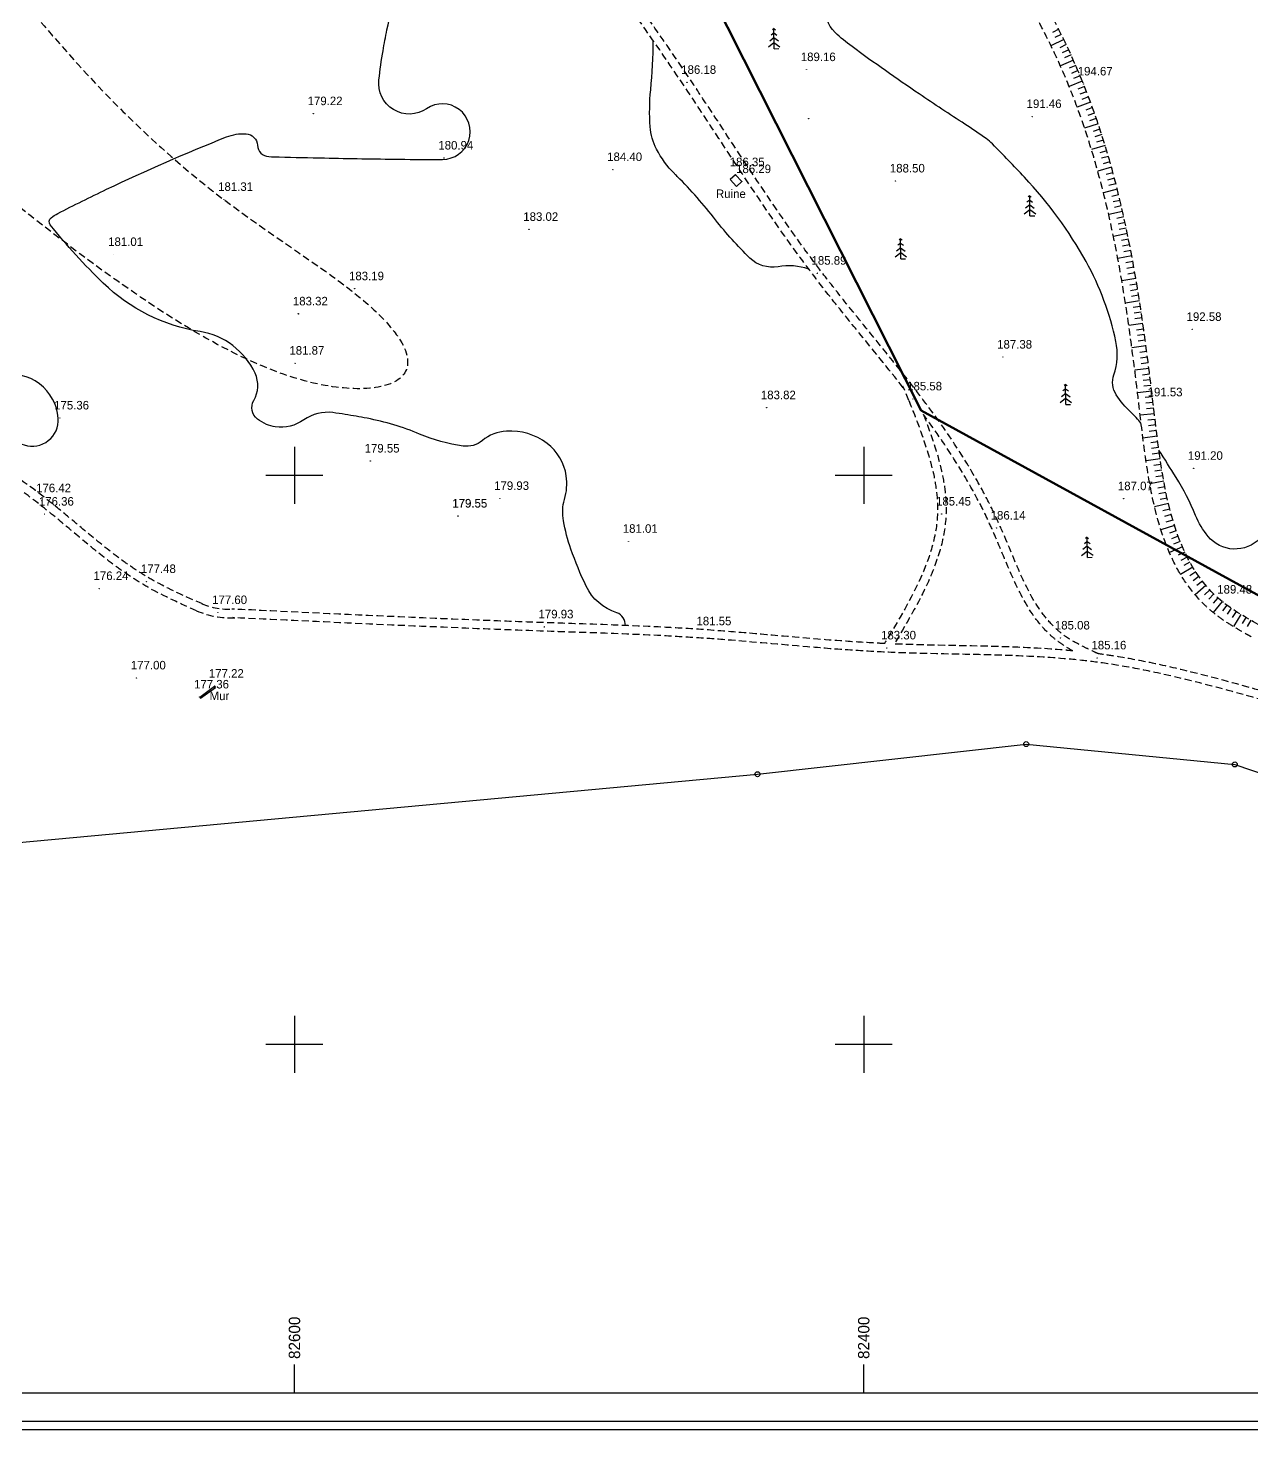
# Model space of a CAD drawing. Extents: x -83928 to -81707, y 15464 to 18601.
# Drawn here: x -82693.6 to -82263.6, y 15464.4 to 15957.2 of the extents above; entities that cross this region are included whole.
import ezdxf
from ezdxf.enums import TextEntityAlignment as Align

# ---------------------------------------------------------------- set-up
doc = ezdxf.new("R2010")
doc.units = 0
doc.header["$MEASUREMENT"] = 0
doc.linetypes.add('INTERROMPU', pattern=[0.75, 0.5, -0.25])
doc.layers.add('ACCE', color=4, linetype='INTERROMPU', lineweight=25)
doc.layers.add('Work', color=9, linetype='Continuous', lineweight=50)
for name, color, linetype in [('ALT', 7, 'Continuous'), ('BORNE', 1, 'Continuous'), ('Carroyage 1', 7, 'Continuous'), ('CarTexte', 7, 'Continuous'), ('CNiv_1', 1, 'Continuous'), ('CONST', 7, 'Continuous'), ('LIMITE', 40, 'INTERROMPU'), ('POINTS', 3, 'Continuous'), ('Talus', 5, 'Continuous'), ('TITRE', 1, 'Continuous'), ('USL', 2, 'Continuous')]:
    doc.layers.add(name, color=color, linetype=linetype)

# ---------------------------------------------------------------- blocks, each defined once
blk = doc.blocks.new('T10')
at = {"layer": 'USL'}
for p, q in [((0.02, 2.78), (-0.5, 2.4)), ((0.02, 3.53), (-0.26, 3.33)), ((-0.02, 3.53), (0.26, 3.33)), ((-0.02, 2.78), (0.5, 2.4)), ((0, 0), (0, 3.5)), ((-1, 0.34), (-0.02, 1.1)), ((0.02, 1.94), (-0.77, 1.36)), ((-0.02, 1.94), (0.77, 1.36)), ((-0.02, 1.1), (1.01, 0.34)), ((0, 0), (0.83, 0))]:
    blk.add_line(p, q, dxfattribs=at)

msp = doc.modelspace()

# ---------------------------------------------------------------- linework, layer by layer
at = {"linetype": 'ByBlock', "extrusion": (0.000932032, -0.005533, 0.999984)}
for p, q in [((-82445.07, 15905.62, 182.29), (-82446.91, 15903.93, 182.29)), ((-82446.91, 15903.93, 182.29), (-82444.68, 15901.5, 182.25)), ((-82445.07, 15905.62, 182.29), (-82442.84, 15903.19, 182.26)), ((-82442.84, 15903.19, 182.26), (-82444.68, 15901.5, 182.25)), ((-82633.28, 15722.03, 180.67), (-82628.08, 15725.82, 180.7)), ((-82632.98, 15721.63, 180.67), (-82627.78, 15725.42, 180.7)), ((-82628.08, 15725.82, 180.7), (-82627.78, 15725.42, 180.7)), ((-82633.28, 15722.03, 180.67), (-82632.98, 15721.63, 180.67))]:
    msp.add_line(p, q, dxfattribs=at)
for p, q in [((-81721.1, 15477.38), (-83887.33, 15477.38)), ((-81721.1, 15467.38), (-83887.33, 15467.38))]:
    msp.add_line(p, q)
at = {"layer": 'ACCE', "linetype": 'INTERROMPU', "ltscale": 5, "extrusion": (0.000932032, -0.005533, 0.999984)}
msp.add_line((-82384.14, 15826.26, 181.15), (-82386.2, 15831.33, 68.18), dxfattribs=at)
for centre, radius, start, end in [((-82623.25, 15776.86, 16.84), 23.63, 246.6135, 273.5745), ((-82622.76, 15778.89, 16.82), 28.69, 245.8371, 273.2413)]:
    msp.add_arc(centre, radius, start, end, dxfattribs=at)
at = {"layer": 'ACCE', "linetype": 'INTERROMPU', "ltscale": 5}
for points, knots in [([(-82317.57, 15737.24, 179.87), (-82318.07, 15737.47, 179.87), (-82318.58, 15737.7, 179.87), (-82320.23, 15738.47, 179.89), (-82321.36, 15739, 179.9), (-82324.69, 15740.65, 179.93), (-82326.81, 15741.81, 179.95), (-82329.64, 15743.74, 179.98), (-82330.51, 15744.39, 179.99), (-82332.16, 15745.79, 180.01), (-82332.95, 15746.52, 180.03), (-82335.22, 15748.85, 180.06), (-82336.6, 15750.55, 180.09), (-82340.73, 15756.43, 180.17), (-82343.07, 15761.1, 180.23), (-82347.42, 15770.94, 180.37), (-82349.43, 15776.11, 180.43), (-82352.63, 15783.39, 180.53), (-82353.65, 15785.6, 180.56), (-82355.77, 15789.94, 180.62), (-82356.87, 15792.08, 180.65), (-82360.27, 15798.4, 180.74), (-82362.67, 15802.49, 180.79), (-82370.2, 15814.45, 180.96), (-82375.64, 15822.02, 181.07), (-82385.36, 15834.7, 181.25), (-82389.54, 15839.91, 181.33), (-82397.85, 15850.16, 181.48), (-82401.98, 15855.2, 181.55), (-82408.9, 15863.84, 181.68), (-82411.72, 15867.42, 181.73), (-82420.03, 15878.29, 181.89), (-82425.34, 15885.73, 181.99), (-82435.73, 15900.85, 182.21), (-82440.8, 15908.53, 182.31), (-82449.09, 15921.13, 182.49), (-82452.31, 15926.04, 182.56), (-82458.02, 15934.65, 182.68), (-82460.49, 15938.36, 182.74), (-82465.47, 15945.73, 182.84), (-82467.99, 15949.4, 182.89), (-82475.56, 15960.38, 183.05), (-82480.67, 15967.64, 183.15), (-82488.21, 15978.32, 183.3), (-82490.63, 15981.75, 183.35), (-82493.06, 15985.17, 183.4)], [0.219627, 0.219627, 0.219627, 0.219627, 1.863411, 1.863411, 5.590233, 5.590233, 13.043878, 13.043878, 16.565189, 16.565189, 20.0865, 20.0865, 27.129122, 27.129122, 42.799001, 42.799001, 58.46888, 58.46888, 65.433144, 65.433144, 72.397407, 72.397407, 86.325933, 86.325933, 114.182986, 114.182986, 134.289069, 134.289069, 153.981964, 153.981964, 167.775839, 167.775839, 195.36359, 195.36359, 222.951341, 222.951341, 240.529051, 240.529051, 253.848759, 253.848759, 267.168466, 267.168466, 293.807882, 293.807882, 306.40243, 306.40243, 306.40243, 306.40243]), ([(-82386.09, 15830.7, 181.21), (-82391.42, 15837.53, 181.3), (-82396.91, 15844.24, 181.4), (-82405.26, 15854.52, 181.55), (-82408.14, 15858.07, 181.6), (-82413.57, 15864.92, 181.7), (-82416.12, 15868.21, 181.75), (-82421.14, 15874.87, 181.85), (-82423.6, 15878.23, 181.9), (-82430.88, 15888.43, 182.04), (-82435.6, 15895.34, 182.14), (-82444.63, 15908.86, 182.33), (-82448.96, 15915.47, 182.42), (-82456.53, 15926.97, 182.59), (-82459.76, 15931.87, 182.65), (-82469.56, 15946.48, 182.86), (-82476.23, 15956.1, 183), (-82487.13, 15971.61, 183.22), (-82491.32, 15977.52, 183.3), (-82495.51, 15983.44, 183.39)], [118.183492, 118.183492, 118.183492, 118.183492, 144.370034, 144.370034, 158.158021, 158.158021, 170.683564, 170.683564, 183.209108, 183.209108, 208.260195, 208.260195, 231.895085, 231.895085, 249.47743, 249.47743, 284.642121, 284.642121, 306.40243, 306.40243, 306.40243, 306.40243]), ([(-82632.28, 15754.75, 181.06), (-82638.25, 15757.3, 181.11), (-82644.13, 15759.92, 181.16), (-82651.47, 15764.05, 181.24), (-82653.24, 15765.14, 181.25), (-82656.75, 15767.41, 181.29), (-82658.47, 15768.6, 181.31), (-82663.56, 15772.29, 181.37), (-82666.88, 15774.92, 181.42), (-82673.34, 15780.23, 181.5), (-82676.5, 15782.91, 181.54), (-82682.38, 15787.81, 181.62), (-82685.09, 15790.04, 181.65), (-82693.42, 15796.54, 181.76), (-82699.2, 15800.62, 181.83), (-82708.04, 15805.8, 181.92), (-82710.86, 15807.3, 181.94), (-82716.01, 15809.75, 181.99), (-82718.31, 15810.75, 182.01), (-82722.88, 15812.5, 182.04), (-82725.16, 15813.27, 182.06), (-82729.75, 15814.63, 182.09), (-82732.07, 15815.24, 182.1), (-82739.06, 15816.9, 182.15), (-82743.77, 15817.78, 182.17), (-82751.31, 15819.13, 182.21), (-82754.16, 15819.62, 182.23), (-82758.98, 15820.5, 182.25), (-82760.96, 15820.87, 182.26), (-82764.88, 15821.67, 182.29), (-82766.82, 15822.09, 182.3), (-82772.6, 15823.42, 182.33), (-82776.41, 15824.4, 182.35), (-82787.88, 15827.51, 182.43), (-82795.59, 15829.84, 182.48), (-82806.14, 15832.93, 182.55), (-82808.5, 15833.61, 182.57), (-82812.69, 15834.8, 182.59), (-82814.52, 15835.32, 182.6), (-82818.22, 15836.33, 182.63), (-82820.1, 15836.83, 182.64), (-82825.76, 15838.23, 182.68), (-82829.58, 15839.04, 182.7), (-82836.88, 15840.07, 182.73), (-82840.36, 15840.32, 182.75), (-82847.03, 15840.01, 182.76), (-82850.21, 15839.45, 182.77), (-82854.31, 15837.86, 182.76), (-82855.45, 15837.3, 182.76), (-82857.42, 15836.09, 182.75), (-82858.28, 15835.47, 182.74), (-82859.89, 15834.11, 182.73), (-82860.65, 15833.36, 182.73), (-82863.44, 15830.32, 182.7), (-82865.2, 15827.66, 182.67), (-82868.47, 15822.03, 182.61), (-82869.97, 15819.04, 182.58), (-82872.21, 15814.65, 182.54), (-82872.95, 15813.22, 182.52), (-82875.49, 15808.56, 182.47), (-82877.38, 15805.45, 182.44), (-82883.34, 15796.49, 182.35), (-82887.69, 15791.01, 182.3), (-82894.68, 15782.83, 182.22), (-82897.19, 15780.02, 182.2), (-82901.54, 15775.19, 182.15), (-82903.37, 15773.18, 182.14), (-82907.04, 15769.14, 182.1), (-82908.87, 15767.11, 182.08), (-82914.38, 15760.99, 182.02), (-82918.06, 15756.89, 181.99), (-82927.13, 15746.76, 181.89), (-82932.52, 15740.7, 181.84), (-82937.91, 15734.65, 181.78)], [4.259388, 4.259388, 4.259388, 4.259388, 23.665982, 23.665982, 30.066782, 30.066782, 36.467582, 36.467582, 49.269181, 49.269181, 61.616245, 61.616245, 72.004315, 72.004315, 92.780456, 92.780456, 102.233109, 102.233109, 109.638598, 109.638598, 116.711538, 116.711538, 123.784479, 123.784479, 137.93036, 137.93036, 146.617274, 146.617274, 152.778438, 152.778438, 158.939601, 158.939601, 171.261928, 171.261928, 195.906582, 195.906582, 202.80971, 202.80971, 207.950365, 207.950365, 213.091019, 213.091019, 223.372327, 223.372327, 233.107189, 233.107189, 242.842052, 242.842052, 246.791699, 246.791699, 250.051686, 250.051686, 253.311673, 253.311673, 262.604201, 262.604201, 271.89673, 271.89673, 276.447932, 276.447932, 287.118166, 287.118166, 308.458633, 308.458633, 319.995621, 319.995621, 328.263745, 328.263745, 336.53187, 336.53187, 353.068118, 353.068118, 377.258651, 377.258651, 377.258651, 377.258651]), ([(-82634.37, 15752.38, 181.04), (-82640.09, 15754.83, 181.09), (-82645.78, 15757.4, 181.14), (-82653.04, 15761.5, 181.21), (-82654.86, 15762.6, 181.23), (-82658.41, 15764.91, 181.27), (-82660.15, 15766.12, 181.29), (-82665.3, 15769.84, 181.35), (-82668.62, 15772.47, 181.39), (-82675.15, 15777.83, 181.48), (-82678.36, 15780.55, 181.52), (-82684.91, 15786.01, 181.61), (-82688.25, 15788.75, 181.65), (-82695.1, 15793.97, 181.73), (-82698.61, 15796.46, 181.77), (-82706.41, 15801.47, 181.86), (-82710.73, 15803.93, 181.9), (-82717.63, 15807.2, 181.96), (-82720.11, 15808.25, 181.98), (-82725.49, 15810.25, 182.02), (-82728.42, 15811.15, 182.04), (-82734.38, 15812.74, 182.08), (-82737.4, 15813.43, 182.1), (-82746.55, 15815.3, 182.15), (-82752.73, 15816.29, 182.18), (-82760.84, 15817.8, 182.23), (-82762.86, 15818.19, 182.24), (-82766.85, 15819.03, 182.26), (-82768.83, 15819.47, 182.27), (-82774.72, 15820.86, 182.31), (-82778.6, 15821.87, 182.33), (-82790.29, 15825.08, 182.41), (-82798.13, 15827.47, 182.46), (-82808.79, 15830.57, 182.53), (-82811.09, 15831.23, 182.55), (-82813.44, 15831.89, 182.56)], [5.240537, 5.240537, 5.240537, 5.240537, 23.747448, 23.747448, 30.071598, 30.071598, 36.395748, 36.395748, 49.044049, 49.044049, 61.587958, 61.587958, 74.476026, 74.476026, 87.364094, 87.364094, 102.415271, 102.415271, 110.62852, 110.62852, 119.956047, 119.956047, 129.283575, 129.283575, 147.93863, 147.93863, 154.164124, 154.164124, 160.389617, 160.389617, 172.840604, 172.840604, 197.742578, 197.742578, 204.454264, 204.454264, 204.454264, 204.454264]), ([(-82384.14, 15826.26, 181.15), (-82382.84, 15822.94, 181.1), (-82381.54, 15819.63, 181.06), (-82378.25, 15810.67, 180.94), (-82376.44, 15805.05, 180.87), (-82374.77, 15796.97, 180.76), (-82374.39, 15794.44, 180.73), (-82374.06, 15790.13, 180.68), (-82374.01, 15788.35, 180.66), (-82374.2, 15783.05, 180.6), (-82374.76, 15779.53, 180.55), (-82376.57, 15772.5, 180.48), (-82377.82, 15769, 180.44), (-82382.51, 15758.05, 180.32), (-82386.83, 15750.62, 180.24), (-82391.78, 15742.38, 180.16), (-82392.25, 15741.6, 180.15), (-82392.72, 15740.83, 180.15)], [0, 0, 0, 0, 10.160651, 10.160651, 27.655315, 27.655315, 35.744753, 35.744753, 41.523722, 41.523722, 53.08166, 53.08166, 64.639599, 64.639599, 89.196064, 89.196064, 91.754816, 91.754816, 91.754816, 91.754816]), ([(-82379.02, 15821.37, 181.07), (-82378.53, 15820.11, 181.05), (-82378.06, 15818.85, 181.04), (-82375.48, 15811.83, 180.95), (-82373.59, 15806.06, 180.87), (-82371.84, 15797.63, 180.76), (-82371.43, 15794.97, 180.73), (-82371.06, 15790.4, 180.67), (-82371.01, 15788.48, 180.65), (-82371.2, 15782.73, 180.58), (-82371.81, 15778.94, 180.54), (-82373.75, 15771.46, 180.45), (-82375.08, 15767.77, 180.41), (-82379.97, 15756.41, 180.29), (-82384.39, 15748.86, 180.22), (-82389.04, 15741.13, 180.14), (-82389.17, 15740.9, 180.13), (-82389.31, 15740.68, 180.13)], [6.094394, 6.094394, 6.094394, 6.094394, 9.94235, 9.94235, 27.498628, 27.498628, 35.586074, 35.586074, 41.441322, 41.441322, 53.151818, 53.151818, 64.862314, 64.862314, 89.481517, 89.481517, 90.221898, 90.221898, 90.221898, 90.221898]), ([(-82326.48, 15738.25, 179.91), (-82327.8, 15738.97, 179.92), (-82329.09, 15739.74, 179.93), (-82331.23, 15741.19, 179.96), (-82332.12, 15741.85, 179.97), (-82333.8, 15743.23, 179.99), (-82334.61, 15743.96, 180), (-82336.92, 15746.25, 180.04), (-82338.32, 15747.9, 180.06), (-82342.68, 15753.79, 180.14), (-82345.12, 15758.48, 180.21), (-82349.56, 15768.23, 180.34), (-82351.54, 15773.3, 180.41), (-82354.48, 15780.18, 180.5), (-82355.35, 15782.12, 180.52), (-82357.14, 15785.93, 180.58), (-82358.06, 15787.81, 180.6), (-82360.92, 15793.38, 180.68), (-82362.94, 15797, 180.73), (-82369.28, 15807.6, 180.88), (-82373.87, 15814.36, 180.97), (-82378.8, 15821.07, 181.07), (-82378.91, 15821.22, 181.07), (-82379.02, 15821.37, 181.07)], [8.527505, 8.527505, 8.527505, 8.527505, 12.92749, 12.92749, 16.169128, 16.169128, 19.410766, 19.410766, 25.894042, 25.894042, 41.275954, 41.275954, 56.657867, 56.657867, 62.804397, 62.804397, 68.950927, 68.950927, 81.243987, 81.243987, 105.830107, 105.830107, 106.391755, 106.391755, 106.391755, 106.391755]), ([(-82392.72, 15740.83, 180.15), (-82393.85, 15740.88, 180.15), (-82394.97, 15740.94, 180.15), (-82399.67, 15741.19, 180.17), (-82403.23, 15741.42, 180.19), (-82413.91, 15742.18, 180.23), (-82421.03, 15742.79, 180.26), (-82433.43, 15743.88, 180.31), (-82438.71, 15744.34, 180.33), (-82448.69, 15745.17, 180.37), (-82453.39, 15745.53, 180.39), (-82462.79, 15746.15, 180.43), (-82467.49, 15746.42, 180.45), (-82481.6, 15747.12, 180.5), (-82491.02, 15747.46, 180.53), (-82506, 15747.97, 180.59), (-82511.58, 15748.16, 180.61), (-82522.72, 15748.56, 180.65), (-82528.3, 15748.77, 180.67), (-82545.01, 15749.42, 180.73), (-82556.15, 15749.9, 180.77), (-82585.51, 15751.21, 180.87), (-82603.73, 15752.08, 180.94), (-82621.95, 15752.96, 181.01)], [621.020249, 621.020249, 621.020249, 621.020249, 624.412145, 624.412145, 635.13785, 635.13785, 656.589259, 656.589259, 672.499783, 672.499783, 686.611977, 686.611977, 700.724171, 700.724171, 728.94856, 728.94856, 745.679614, 745.679614, 762.410669, 762.410669, 795.872778, 795.872778, 850.599942, 850.599942, 850.599942, 850.599942]), ([(-81802.2, 15569.89, 176.24), (-81807.95, 15570.79, 176.26), (-81813.72, 15571.69, 176.29), (-81825.35, 15574.14, 176.36), (-81831.19, 15575.73, 176.4), (-81839.1, 15578.98, 176.46), (-81841.43, 15580.08, 176.48), (-81845.44, 15582.33, 176.52), (-81847.15, 15583.41, 176.54), (-81849.94, 15585.41, 176.57), (-81851.06, 15586.28, 176.59), (-81853.22, 15588.09, 176.61), (-81854.27, 15589.04, 176.63), (-81857.36, 15591.95, 176.67), (-81859.34, 15593.97, 176.7), (-81863.69, 15598.28, 176.77), (-81866.04, 15600.54, 176.8), (-81869.59, 15603.33, 176.85), (-81870.72, 15604.13, 176.86), (-81872.86, 15605.46, 176.89), (-81873.88, 15606.01, 176.9), (-81875.98, 15606.96, 176.91), (-81877.06, 15607.38, 176.92), (-81880.39, 15608.45, 176.95), (-81882.72, 15608.93, 176.96), (-81889.76, 15609.85, 176.99), (-81894.7, 15609.84, 177.01), (-81904.86, 15609.5, 177.03), (-81910.09, 15609.17, 177.05), (-81917.45, 15609.15, 177.07), (-81919.62, 15609.2, 177.08), (-81923.35, 15609.44, 177.09), (-81924.92, 15609.6, 177.1), (-81928.03, 15610.04, 177.11), (-81929.56, 15610.32, 177.12), (-81934.09, 15611.33, 177.15), (-81937.04, 15612.22, 177.17), (-81947.35, 15615.99, 177.25), (-81954.36, 15619.79, 177.31), (-81964.12, 15625.35, 177.41), (-81966.94, 15627, 177.44), (-81972.64, 15630.23, 177.5), (-81975.51, 15631.81, 177.52), (-81981.3, 15634.78, 177.58), (-81984.24, 15636.17, 177.6), (-81993.12, 15640.13, 177.68), (-81999.15, 15642.46, 177.73), (-82010.39, 15646.41, 177.81), (-82015.57, 15648.07, 177.85), (-82025.49, 15651.13, 177.91), (-82030.23, 15652.53, 177.95), (-82038.47, 15654.95, 178), (-82041.96, 15655.97, 178.02), (-82048.95, 15658.06, 178.07), (-82052.43, 15659.12, 178.09), (-82062.88, 15662.32, 178.17), (-82069.82, 15664.51, 178.21), (-82090.62, 15671.14, 178.36), (-82104.44, 15675.67, 178.46), (-82125.6, 15682.55, 178.61), (-82132.93, 15684.93, 178.66), (-82147.61, 15689.62, 178.76), (-82154.97, 15691.92, 178.81), (-82168.43, 15695.99, 178.9), (-82174.53, 15697.79, 178.94), (-82186.78, 15701.24, 179.02), (-82192.92, 15702.9, 179.06), (-82211.38, 15707.83, 179.18), (-82223.72, 15711, 179.26), (-82239.9, 15715.38, 179.36), (-82243.73, 15716.43, 179.38), (-82251.37, 15718.58, 179.43), (-82255.19, 15719.66, 179.46), (-82266.65, 15722.89, 179.53), (-82274.28, 15725.02, 179.58), (-82287.2, 15728.33, 179.66), (-82292.48, 15729.59, 179.7), (-82301.82, 15731.58, 179.75), (-82305.88, 15732.37, 179.77), (-82313.21, 15733.6, 179.81), (-82316.46, 15734.08, 179.82), (-82323, 15734.9, 179.86), (-82326.28, 15735.24, 179.87), (-82336.14, 15736.08, 179.91), (-82342.76, 15736.42, 179.94), (-82362.69, 15737.11, 180.01), (-82376.08, 15737.14, 180.05), (-82394.22, 15737.87, 180.11), (-82398.99, 15738.14, 180.13), (-82408.51, 15738.77, 180.17), (-82413.26, 15739.14, 180.19), (-82427.5, 15740.32, 180.25), (-82436.96, 15741.2, 180.29), (-82450.5, 15742.3, 180.34), (-82454.58, 15742.6, 180.36), (-82462.74, 15743.14, 180.39), (-82466.82, 15743.38, 180.41), (-82479.08, 15744, 180.45), (-82487.26, 15744.32, 180.48), (-82502.4, 15744.85, 180.54), (-82509.35, 15745.08, 180.56), (-82523.26, 15745.57, 180.61), (-82530.21, 15745.84, 180.64), (-82551.06, 15746.67, 180.71), (-82564.95, 15747.28, 180.76), (-82593.12, 15748.57, 180.87), (-82607.39, 15749.25, 180.92), (-82621.66, 15749.94, 180.97)], [0, 0, 0, 0, 16.759053, 16.759053, 34.463395, 34.463395, 42.09965, 42.09965, 48.062541, 48.062541, 52.149537, 52.149537, 56.236533, 56.236533, 64.410526, 64.410526, 74.252949, 74.252949, 78.727321, 78.727321, 82.608882, 82.608882, 86.490442, 86.490442, 94.253564, 94.253564, 108.974273, 108.974273, 123.694982, 123.694982, 129.872756, 129.872756, 134.416659, 134.416659, 138.960562, 138.960562, 148.048368, 148.048368, 171.483957, 171.483957, 181.134405, 181.134405, 190.896302, 190.896302, 200.658199, 200.658199, 220.181992, 220.181992, 236.559293, 236.559293, 251.382508, 251.382508, 262.293663, 262.293663, 273.204817, 273.204817, 295.027127, 295.027127, 338.671745, 338.671745, 361.794999, 361.794999, 384.918252, 384.918252, 404.05127, 404.05127, 423.184287, 423.184287, 461.450323, 461.450323, 473.306698, 473.306698, 485.163074, 485.163074, 508.875826, 508.875826, 525.208335, 525.208335, 537.72384, 537.72384, 547.711024, 547.711024, 557.698208, 557.698208, 577.672577, 577.672577, 617.621314, 617.621314, 631.888318, 631.888318, 646.155322, 646.155322, 674.68933, 674.68933, 686.984054, 686.984054, 699.278779, 699.278779, 723.868227, 723.868227, 744.725067, 744.725067, 765.581908, 765.581908, 807.295588, 807.295588, 850.165423, 850.165423, 850.165423, 850.165423]), ([(-82326.48, 15738.25, 179.91), (-82327.54, 15738.36, 179.91), (-82328.6, 15738.45, 179.92), (-82335.84, 15739.06, 179.95), (-82342.03, 15739.39, 179.97), (-82360.62, 15740.06, 180.04), (-82373.04, 15740.12, 180.07), (-82386.7, 15740.58, 180.12), (-82388, 15740.62, 180.13), (-82389.31, 15740.68, 180.13)], [554.864111, 554.864111, 554.864111, 554.864111, 558.057539, 558.057539, 576.600506, 576.600506, 613.686441, 613.686441, 617.600089, 617.600089, 617.600089, 617.600089]), ([(-81803.84, 15573.18, 176.28), (-81808.79, 15573.96, 176.31), (-81813.71, 15574.76, 176.33), (-81824.38, 15576.99, 176.39), (-81830.08, 15578.53, 176.43), (-81837.9, 15581.72, 176.49), (-81840.31, 15582.87, 176.51), (-81844.29, 15585.14, 176.55), (-81845.89, 15586.18, 176.57), (-81848.48, 15588.07, 176.6), (-81849.5, 15588.87, 176.61), (-81851.49, 15590.58, 176.64), (-81852.47, 15591.47, 176.65), (-81855.4, 15594.23, 176.7), (-81857.31, 15596.18, 176.73), (-81861.64, 15600.47, 176.79), (-81864.07, 15602.81, 176.83), (-81867.81, 15605.75, 176.87), (-81868.99, 15606.59, 176.89), (-81871.22, 15607.97, 176.91), (-81872.25, 15608.54, 176.92), (-81874.38, 15609.54, 176.94), (-81875.46, 15609.98, 176.95), (-81878.77, 15611.12, 176.97), (-81881.05, 15611.66, 176.99), (-81888.11, 15612.77, 177.02), (-81893.04, 15612.85, 177.04), (-81903.03, 15612.6, 177.07), (-81908.1, 15612.27, 177.08), (-81915.58, 15612.13, 177.1), (-81918.08, 15612.14, 177.11), (-81922.14, 15612.35, 177.12), (-81923.73, 15612.49, 177.13), (-81928.41, 15613.08, 177.15), (-81931.45, 15613.74, 177.17), (-81937.41, 15615.49, 177.21), (-81940.33, 15616.58, 177.23), (-81950.7, 15621.02, 177.32), (-81957.92, 15625.26, 177.39), (-81967.62, 15630.83, 177.49), (-81970.01, 15632.2, 177.51), (-81974.25, 15634.52, 177.55), (-81976.1, 15635.49, 177.57), (-81979.81, 15637.37, 177.6), (-81981.68, 15638.27, 177.62), (-81987.31, 15640.87, 177.67), (-81991.11, 15642.48, 177.7), (-82002.61, 15646.99, 177.79), (-82010.4, 15649.59, 177.85), (-82023.24, 15653.59, 177.94), (-82028.27, 15655.08, 177.97), (-82036.9, 15657.61, 178.03), (-82040.49, 15658.67, 178.05), (-82047.67, 15660.81, 178.1), (-82051.25, 15661.89, 178.12), (-82061.98, 15665.19, 178.2), (-82069.12, 15667.43, 178.25), (-82090.52, 15674.25, 178.4), (-82104.74, 15678.92, 178.5), (-82126.08, 15685.86, 178.65), (-82133.18, 15688.16, 178.7), (-82147.41, 15692.7, 178.8), (-82154.53, 15694.93, 178.85), (-82167.66, 15698.9, 178.93), (-82173.66, 15700.65, 178.97), (-82185.68, 15704.04, 179.05), (-82191.7, 15705.68, 179.09), (-82209.79, 15710.51, 179.21), (-82221.87, 15713.62, 179.28), (-82238.18, 15718.02, 179.39), (-82242.41, 15719.18, 179.41), (-82250.89, 15721.56, 179.47), (-82255.13, 15722.76, 179.5), (-82267.86, 15726.35, 179.58), (-82276.37, 15728.71, 179.63), (-82289.73, 15732.01, 179.72), (-82294.55, 15733.12, 179.74), (-82303.32, 15734.93, 179.79), (-82307.27, 15735.67, 179.81), (-82313.34, 15736.64, 179.85), (-82315.45, 15736.96, 179.86), (-82317.57, 15737.24, 179.87)], [2.045557, 2.045557, 2.045557, 2.045557, 16.493318, 16.493318, 34.260763, 34.260763, 42.602012, 42.602012, 48.552517, 48.552517, 52.534205, 52.534205, 56.515893, 56.515893, 64.47927, 64.47927, 74.306422, 74.306422, 78.640674, 78.640674, 82.198134, 82.198134, 85.755595, 85.755595, 92.870515, 92.870515, 107.211494, 107.211494, 121.552474, 121.552474, 128.837128, 128.837128, 133.631772, 133.631772, 143.221061, 143.221061, 152.81035, 152.81035, 177.675116, 177.675116, 185.773144, 185.773144, 191.903901, 191.903901, 198.034658, 198.034658, 210.296171, 210.296171, 234.819199, 234.819199, 250.521783, 250.521783, 261.756419, 261.756419, 272.991054, 272.991054, 295.460325, 295.460325, 340.398867, 340.398867, 362.771503, 362.771503, 385.14414, 385.14414, 403.870874, 403.870874, 422.597607, 422.597607, 460.051075, 460.051075, 473.216369, 473.216369, 486.381664, 486.381664, 512.712254, 512.712254, 527.498075, 527.498075, 539.514572, 539.514572, 545.906977, 545.906977, 545.906977, 545.906977])]:
    msp.add_open_spline(points, degree=3, knots=knots, dxfattribs=at)
at = {"layer": 'BORNE', "color": 2, "extrusion": (4.63065e-06, 1.2885e-05, 1)}
for centre in [(-82342.91, 15705.49, 207.68), (-82269.64, 15698.33, 207.68), (-82437.31, 15694.92, 207.68)]:
    msp.add_circle(centre, 0.877, dxfattribs=at)
at = {"layer": 'Carroyage 1'}
for p, q in [((-82600, 15810), (-82600, 15790)), ((-82400, 15810), (-82400, 15790)), ((-82610, 15800), (-82590, 15800)), ((-82410, 15800), (-82390, 15800)), ((-82600, 15610), (-82600, 15590)), ((-82400, 15610), (-82400, 15590)), ((-82610, 15600), (-82590, 15600)), ((-82410, 15600), (-82390, 15600)), ((-82600, 15477.38), (-82600, 15487.38)), ((-82400, 15477.38), (-82400, 15487.38))]:
    msp.add_line(p, q, dxfattribs=at)
at = {"layer": 'CNiv_1', "color": 0}
msp.add_lwpolyline([(-81721.1, 18600.42), (-81721.1, 15464.43), (-83887.33, 15464.43), (-83887.33, 18600.42)], close=True, dxfattribs=at)
at = {"layer": 'CNiv_1'}
for points, elevation in [([(-82483.74, 15747.17, 0.345809), (-82486.77, 15751.64, -0.206263), (-82497.5, 15761, -0.028071), (-82502.86, 15774.01, -0.038285), (-82505.5, 15784, -0.117334), (-82505.11, 15791.5, 0.106247), (-82504.5, 15799.75, 0.199958), (-82511.24, 15811.19, 0.176692), (-82525.5, 15815.5, 0.160671), (-82533.98, 15812.17, -0.211867), (-82540.75, 15810.25, -0.063519), (-82556.02, 15814.45, 0.052069), (-82574.5, 15820, 0.005582), (-82582.17, 15821.37, 0.009942), (-82586.5, 15822, 0.187371), (-82596.7, 15819.45, -0.190495), (-82606.75, 15817, -0.069376), (-82609.82, 15817.87, -0.05983), (-82613, 15819.75, -0.37787), (-82614.29, 15826.29, 0.244731), (-82613.83, 15835.83, 0.249921), (-82633.16, 15850.49, -0.153592), (-82667.17, 15867.5, -0.032314), (-82685.78, 15887.99, -0.413624), (-82685.5, 15890.5, -0.050326), (-82683.16, 15892.01, -0.007302), (-82666, 15900.5, -0.016476), (-82623.86, 15918.9, -0.110417), (-82617, 15920, -0.381434), (-82613, 15915.96, 0.386672), (-82609, 15912, 0.004312), (-82605.33, 15911.87, 0.001002), (-82589.5, 15911.5, 0.002395), (-82563.14, 15911.06, 0.004171), (-82548, 15911, 1.353142), (-82553.57, 15928.83, -0.64486), (-82570.33, 15939, -0.010194), (-82568.89, 15949.22, -0.014196), (-82567.5, 15956.5, -0.021776), (-82563.71, 15970.68, 0.035986)], 180), ([(-82705.87, 15804.53, -0.433958), (-82694.92, 15810.64, 0.530523), (-82683, 15820, 0.456316), (-82703.08, 15835.08, -0.29724), (-82735.5, 15847.5, -0.005231), (-82749.04, 15866.6, -0.012702), (-82754.33, 15874.67, -0.006747), (-82762.27, 15887.85, -0.004586), (-82773.5, 15907.5, -0.049428), (-82784.29, 15932.24, -0.176806), (-82784, 15940, -0.175347), (-82775.33, 15949.6, 0.076086), (-82752, 15967, 0.008579)], 175), ([(-82302.51, 15818.19, 0.038283), (-82306.14, 15822.13, -0.062611), (-82311.25, 15828.25, -0.22857), (-82312.11, 15835.32, 0.13447), (-82311.4, 15847, 0.075336), (-82321.88, 15875.11, 0.061497), (-82343.5, 15904.75, 0.007331), (-82354.77, 15916.42, 0.040506), (-82357, 15918.33, 0.014134), (-82364.43, 15923.4, -0.0066), (-82380.5, 15934, -0.008902), (-82404.1, 15950.64, -0.033392), (-82410, 15955.6, -0.242807), (-82413.42, 15965.63, 0.156365)], 190), ([(-82419.33, 15872.46, 0.127088), (-82430.09, 15873.3, -0.241008), (-82440, 15876.33, -0.034583), (-82452.02, 15889.73, 0.030548), (-82465.5, 15905, 0.000711), (-82466.11, 15905.61, -0.001129), (-82466.5, 15906, -0.076884), (-82472.78, 15914.62, -0.100607), (-82475, 15922.5, -0.043809), (-82474.83, 15935.46, 0.025733), (-82473.98, 15952.81)], 185), ([(-82060.04, 15906.12, -0.000587), (-82060, 15906, -0.153735), (-82060.3, 15864.81, -0.215022), (-82080.5, 15842.5, -0.03548), (-82107.02, 15833.11, -0.037714), (-82133, 15828, -0.011672), (-82148.37, 15826.53, 0.025676), (-82155.33, 15825.67, 0.031893), (-82161.59, 15824.14, 0.003878), (-82212, 15808, 0.119463), (-82260.79, 15777.71, -0.444513), (-82279, 15778.5, -0.076371), (-82283.4, 15785.87, 0.043462), (-82290.25, 15799.25, 0.001447), (-82296.29, 15808.83, 0.001447)], 190)]:
    msp.add_lwpolyline(points, format="xyb", dxfattribs=dict(at, elevation=elevation))
at = {"layer": 'LIMITE', "linetype": 'INTERROMPU', "ltscale": 5}
msp.add_open_spline([(-82263.85, 15743.21, 179.77), (-82264.43, 15743.53, 179.78), (-82265.01, 15743.86, 179.78), (-82266.76, 15744.85, 179.8), (-82267.94, 15745.52, 179.81), (-82270.48, 15747.03, 179.84), (-82271.84, 15747.87, 179.85), (-82274.49, 15749.65, 179.88), (-82275.78, 15750.58, 179.9), (-82278.27, 15752.59, 179.93), (-82279.46, 15753.65, 179.94), (-82282.82, 15756.96, 179.99), (-82284.81, 15759.36, 180.03), (-82288.35, 15764.45, 180.1), (-82289.9, 15767.13, 180.14), (-82293.8, 15775.14, 180.25), (-82295.7, 15780.72, 180.32), (-82298.7, 15792.26, 180.47), (-82299.79, 15798.23, 180.54), (-82301.59, 15810.23, 180.69), (-82302.29, 15816.27, 180.77), (-82303.32, 15825.12, 180.88), (-82303.66, 15828.03, 180.92), (-82304.37, 15833.81, 180.99), (-82304.72, 15836.67, 181.02), (-82305.82, 15845.19, 181.13), (-82306.59, 15850.78, 181.2), (-82309.05, 15867.28, 181.4), (-82310.92, 15877.94, 181.54), (-82314.69, 15895.23, 181.76), (-82316.37, 15902.01, 181.85), (-82319.89, 15914.41, 182.01), (-82321.68, 15920.05, 182.08), (-82325.1, 15929.74, 182.21), (-82326.66, 15933.8, 182.26), (-82329.99, 15941.89, 182.37), (-82331.78, 15945.91, 182.42), (-82337.49, 15957.84, 182.58), (-82341.78, 15965.63, 182.69), (-82348.45, 15976.02, 182.84), (-82350.38, 15978.87, 182.88), (-82356.43, 15987.26, 183), (-82360.78, 15992.66, 183.08), (-82367.83, 16000.38, 183.19), (-82370.27, 16002.89, 183.23), (-82373.8, 16006.32, 183.28), (-82374.83, 16007.29, 183.3), (-82376.93, 16009.22, 183.33), (-82378, 16010.19, 183.34), (-82381.22, 16013.09, 183.39), (-82383.41, 16015.03, 183.42), (-82388.67, 16019.81, 183.49), (-82391.71, 16022.7, 183.53), (-82397.39, 16028.86, 183.63), (-82400.03, 16032.13, 183.67), (-82402.88, 16036.76, 183.74), (-82403.48, 16037.81, 183.75), (-82404.6, 16039.97, 183.78), (-82405.12, 16041.07, 183.8), (-82406.54, 16044.41, 183.84), (-82407.32, 16046.69, 183.87), (-82409.33, 16053.83, 183.96), (-82410.11, 16058.81, 184.03), (-82411.08, 16068.88, 184.15), (-82411.27, 16073.97, 184.21), (-82411.44, 16080.32, 184.29), (-82411.47, 16081.63, 184.31), (-82411.5, 16082.92, 184.32)], degree=3, knots=[0, 0, 0, 0, 1.949955, 1.949955, 5.849865, 5.849865, 10.371342, 10.371342, 14.789175, 14.789175, 19.207008, 19.207008, 28.042674, 28.042674, 36.87834, 36.87834, 53.363651, 53.363651, 69.848962, 69.848962, 86.334274, 86.334274, 94.549594, 94.549594, 102.764915, 102.764915, 119.195557, 119.195557, 152.05684, 152.05684, 173.8484, 173.8484, 192.456148, 192.456148, 206.066434, 206.066434, 219.67672, 219.67672, 246.897292, 246.897292, 257.387035, 257.387035, 278.366521, 278.366521, 288.857969, 288.857969, 293.072321, 293.072321, 297.286674, 297.286674, 305.715379, 305.715379, 317.688554, 317.688554, 329.661729, 329.661729, 333.08148, 333.08148, 336.501231, 336.501231, 343.340734, 343.340734, 357.57091, 357.57091, 371.801086, 371.801086, 375.482523, 375.482523, 375.482523, 375.482523], dxfattribs=at)
for points in [[(-82261.41, 15747.57, 179.81), (-82273.79, 15755.4, 179.95), (-82298.24, 15824.72, 180.86), (-82322.79, 15937.51, 182.29), (-82370.35, 16009.92, 183.31), (-82399.54, 16041.06, 183.78), (-82406.5, 16083.04, 184.31)], [(-82724.03, 16003.14, 184.34), (-82624.82, 15896.92, 182.75), (-82580.83, 15865.53, 182.24), (-82594.64, 15832.71, 2.3), (-82728.67, 15920.08, 183.36)]]:
    msp.add_spline(points, degree=3, dxfattribs=at)
at = {"layer": 'POINTS', "extrusion": (0.002059, -0.012217, 0.999923)}
for centre in [(-82420.3, 15941.51, -182.42), (-82462.31, 15937.03, -182.42), (-82322.99, 15936.47, -182.42), (-82593.57, 15926.03, -182.42), (-82340.96, 15925.02, -182.42), (-82419.19, 15922.05, -364.27), (-82547.65, 15910.44, -182.42), (-82488.33, 15906.38, -182.42), (-82445.27, 15904.58, -182.42), (-82443.04, 15902.15, -182.42), (-82389.01, 15902.37, -182.42), (-82625.02, 15895.89, -182.42), (-82517.8, 15885.35, -182.42), (-82663.66, 15876.53, -182.42), (-82416.53, 15869.95, -182.42), (-82579.03, 15864.49, -182.42), (-82598.81, 15855.71, -182.42), (-82598.81, 15855.71, -182.42), (-82598.77, 15855.64, -182.42), (-82598.76, 15855.65, -182.42), (-82284.76, 15850.19, -182.42), (-82599.98, 15838.32, -182.42), (-82351.31, 15840.47, -182.42), (-82434.32, 15822.67, -182.42), (-82382.94, 15825.77, -182.42), (-82379.96, 15821.69, -181.87), (-82298.44, 15823.68, -182.42), (-82682.64, 15819.06, -182.42), (-82573.54, 15803.93, -182.42), (-82284.29, 15801.36, -182.42), (-82688.97, 15789.97, -182.42), (-82528.04, 15790.79, -182.42), (-82308.89, 15790.69, -182.42), (-82687.99, 15785.26, -182.42), (-82542.76, 15784.62, -182.42), (-82542.71, 15784.56, -182.42), (-82372.78, 15785.3, -182.42), (-82353.59, 15780.36, -182.42), (-82482.84, 15775.71, -182.42), (-82668.78, 15759.12, -182.42), (-82652.14, 15761.58, -182.42), (-82273.98, 15754.35, -182.42), (-82627.12, 15750.66, -182.42), (-82512.45, 15745.64, -182.42), (-82456.95, 15743.2, -182.42), (-82392.09, 15738.24, -182.42), (-82331.03, 15741.73, -182.42), (-82318.18, 15734.73, -182.42), (-82655.68, 15727.69, -182.42), (-82628.27, 15724.78, -182.42), (-82633.47, 15720.99, -182.42)]:
    msp.add_circle(centre, 0.05, dxfattribs=at)
at = {"layer": 'Talus', "linetype": 'ByBlock', "extrusion": (0.000932032, -0.005533, 0.999984)}
for p, q in [((-82331.47, 15956.72, 182.55), (-82333.7, 15955.59, 182.54)), ((-82329.7, 15953.14, 182.5), (-82334.2, 15950.96, 182.49)), ((-82330.58, 15954.93, 182.53), (-82332.82, 15953.82, 182.52)), ((-82328.83, 15951.33, 182.48), (-82331.09, 15950.26, 182.47)), ((-82326.33, 15945.88, 182.41), (-82330.9, 15943.85, 182.39)), ((-82327.98, 15949.52, 182.45), (-82330.25, 15948.47, 182.45)), ((-82327.15, 15947.71, 182.43), (-82329.42, 15946.67, 182.42)), ((-82325.52, 15944.05, 182.38), (-82327.82, 15943.06, 182.38)), ((-82324.73, 15942.21, 182.36), (-82327.03, 15941.24, 182.35)), ((-82323.2, 15938.52, 182.31), (-82327.83, 15936.64, 182.3)), ((-82323.96, 15940.37, 182.33), (-82326.27, 15939.41, 182.33)), ((-82322.45, 15936.67, 182.28), (-82324.78, 15935.74, 182.28)), ((-82320.3, 15931.07, 182.21), (-82324.99, 15929.33, 182.2)), ((-82321.72, 15934.8, 182.26), (-82324.05, 15933.9, 182.25)), ((-82321, 15932.94, 182.23), (-82323.34, 15932.05, 182.23)), ((-82319.61, 15929.19, 182.18), (-82321.96, 15928.34, 182.18)), ((-82318.94, 15927.31, 182.16), (-82321.3, 15926.47, 182.16)), ((-82317.63, 15923.53, 182.11), (-82322.37, 15921.93, 182.1)), ((-82318.28, 15925.42, 182.13), (-82320.64, 15924.6, 182.13)), ((-82317, 15921.63, 182.08), (-82319.37, 15920.85, 182.08)), ((-82315.18, 15915.91, 182.01), (-82319.96, 15914.45, 182.01)), ((-82316.38, 15919.73, 182.06), (-82318.76, 15918.96, 182.06)), ((-82315.78, 15917.82, 182.03), (-82318.16, 15917.07, 182.03)), ((-82314.6, 15914, 181.98), (-82317, 15913.28, 181.98)), ((-82314.04, 15912.08, 181.96), (-82316.44, 15911.38, 181.96)), ((-82312.94, 15908.23, 181.91), (-82317.76, 15906.89, 181.91)), ((-82313.48, 15910.16, 181.93), (-82315.89, 15909.47, 181.93)), ((-82312.42, 15906.3, 181.88), (-82314.83, 15905.65, 181.88)), ((-82311.9, 15904.37, 181.86), (-82314.32, 15903.73, 181.86)), ((-82311.39, 15902.43, 181.84), (-82313.82, 15901.81, 181.84)), ((-82310.9, 15900.5, 181.81), (-82315.75, 15899.28, 181.81)), ((-82310.42, 15898.56, 181.79), (-82312.85, 15897.96, 181.79)), ((-82309.95, 15896.61, 181.76), (-82312.38, 15896.03, 181.76)), ((-82309.04, 15892.72, 181.71), (-82313.92, 15891.61, 181.71)), ((-82309.49, 15894.67, 181.74), (-82311.93, 15894.1, 181.74)), ((-82308.6, 15890.77, 181.69), (-82311.05, 15890.22, 181.69)), ((-82308.18, 15888.81, 181.66), (-82310.62, 15888.28, 181.66)), ((-82307.76, 15886.86, 181.64), (-82310.2, 15886.34, 181.64)), ((-82307.35, 15884.9, 181.61), (-82312.25, 15883.89, 181.61)), ((-82306.95, 15882.94, 181.59), (-82309.4, 15882.45, 181.59)), ((-82305.81, 15877.05, 181.51), (-82310.73, 15876.13, 181.52)), ((-82306.56, 15880.98, 181.56), (-82309.02, 15880.5, 181.56)), ((-82306.18, 15879.01, 181.54), (-82308.64, 15878.54, 181.54)), ((-82305.45, 15875.08, 181.49), (-82307.91, 15874.63, 181.49)), ((-82305.09, 15873.11, 181.46), (-82307.55, 15872.67, 181.46)), ((-82304.4, 15869.17, 181.41), (-82309.33, 15868.33, 181.42)), ((-82304.74, 15871.14, 181.44), (-82307.21, 15870.72, 181.44)), ((-82304.07, 15867.2, 181.39), (-82306.54, 15866.79, 181.39)), ((-82303.75, 15865.23, 181.36), (-82306.21, 15864.83, 181.37)), ((-82303.43, 15863.25, 181.34), (-82305.9, 15862.86, 181.34)), ((-82303.12, 15861.28, 181.31), (-82308.06, 15860.51, 181.32)), ((-82302.81, 15859.3, 181.29), (-82305.28, 15858.92, 181.29)), ((-82302.51, 15857.33, 181.26), (-82304.98, 15856.95, 181.27)), ((-82301.93, 15853.37, 181.21), (-82306.88, 15852.65, 181.22)), ((-82302.22, 15855.35, 181.24), (-82304.69, 15854.98, 181.24)), ((-82301.65, 15851.39, 181.19), (-82304.12, 15851.04, 181.19)), ((-82301.37, 15849.41, 181.17), (-82303.84, 15849.06, 181.17)), ((-82301.09, 15847.43, 181.14), (-82303.57, 15847.09, 181.14)), ((-82300.83, 15845.45, 181.12), (-82305.78, 15844.78, 181.12)), ((-82300.56, 15843.46, 181.09), (-82303.04, 15843.14, 181.1)), ((-82299.79, 15837.51, 181.02), (-82304.75, 15836.89, 181.03)), ((-82300.3, 15841.48, 181.07), (-82302.78, 15841.16, 181.07)), ((-82300.05, 15839.5, 181.04), (-82302.53, 15839.18, 181.05)), ((-82299.54, 15835.53, 180.99), (-82302.03, 15835.22, 181)), ((-82299.3, 15833.54, 180.97), (-82301.78, 15833.24, 180.97)), ((-82298.82, 15829.57, 180.92), (-82303.78, 15828.98, 180.93)), ((-82299.06, 15831.56, 180.94), (-82301.54, 15831.26, 180.95)), ((-82298.58, 15827.59, 180.89), (-82301.06, 15827.29, 180.9)), ((-82298.34, 15825.6, 180.87), (-82300.83, 15825.31, 180.87)), ((-82298.11, 15823.62, 180.84), (-82300.59, 15823.33, 180.85)), ((-82297.88, 15821.63, 180.82), (-82302.84, 15821.05, 180.83)), ((-82297.64, 15819.64, 180.8), (-82300.13, 15819.35, 180.8)), ((-82297.41, 15817.66, 180.77), (-82299.89, 15817.36, 180.78)), ((-82296.93, 15813.69, 180.72), (-82301.89, 15813.07, 180.73)), ((-82297.17, 15815.67, 180.75), (-82299.65, 15815.37, 180.75)), ((-82296.68, 15811.7, 180.7), (-82299.15, 15811.38, 180.7)), ((-82296.41, 15809.72, 180.67), (-82298.89, 15809.39, 180.68)), ((-82296.14, 15807.74, 180.65), (-82298.62, 15807.39, 180.65)), ((-82295.86, 15805.76, 180.62), (-82300.81, 15805.03, 180.63)), ((-82295.56, 15803.78, 180.6), (-82298.03, 15803.4, 180.6)), ((-82294.57, 15797.86, 180.52), (-82299.49, 15796.96, 180.53)), ((-82295.25, 15801.81, 180.57), (-82297.72, 15801.4, 180.58)), ((-82294.92, 15799.83, 180.55), (-82297.38, 15799.41, 180.55)), ((-82294.2, 15795.9, 180.5), (-82296.65, 15795.42, 180.5)), ((-82293.8, 15793.94, 180.47), (-82296.25, 15793.43, 180.48)), ((-82292.93, 15790.04, 180.42), (-82297.79, 15788.87, 180.43)), ((-82293.38, 15791.98, 180.45), (-82295.82, 15791.44, 180.45)), ((-82292.45, 15788.09, 180.4), (-82294.87, 15787.47, 180.4)), ((-82291.94, 15786.16, 180.37), (-82294.35, 15785.5, 180.37)), ((-82291.39, 15784.24, 180.35), (-82293.79, 15783.53, 180.35)), ((-82290.8, 15782.33, 180.32), (-82295.57, 15780.81, 180.32)), ((-82290.17, 15780.43, 180.3), (-82292.54, 15779.62, 180.3)), ((-82289.5, 15778.55, 180.28), (-82291.85, 15777.68, 180.27)), ((-82288.01, 15774.83, 180.23), (-82292.6, 15772.85, 180.22)), ((-82288.78, 15776.68, 180.25), (-82291.1, 15775.75, 180.25)), ((-82287.19, 15773.01, 180.2), (-82289.46, 15771.95, 180.2)), ((-82286.31, 15771.21, 180.18), (-82288.54, 15770.08, 180.17)), ((-82285.38, 15769.45, 180.15), (-82287.57, 15768.24, 180.15)), ((-82284.38, 15767.71, 180.13), (-82288.67, 15765.14, 180.11)), ((-82283.32, 15766.02, 180.11), (-82285.42, 15764.65, 180.1)), ((-82282.2, 15764.36, 180.08), (-82284.24, 15762.91, 180.07)), ((-82279.75, 15761.2, 180.04), (-82283.56, 15757.97, 180.01)), ((-82281.01, 15762.76, 180.06), (-82282.98, 15761.23, 180.05)), ((-82278.42, 15759.71, 180.01), (-82280.25, 15758.01, 180)), ((-82277.03, 15758.27, 179.99), (-82278.78, 15756.49, 179.98)), ((-82275.57, 15756.9, 179.97), (-82277.24, 15755.04, 179.95)), ((-82274.05, 15755.61, 179.95), (-82277.2, 15751.73, 179.91)), ((-82272.47, 15754.38, 179.93), (-82273.95, 15752.37, 179.91)), ((-82270.84, 15753.22, 179.91), (-82272.25, 15751.16, 179.89)), ((-82269.17, 15752.12, 179.89), (-82270.52, 15750.02, 179.87)), ((-82267.47, 15751.06, 179.88), (-82270.07, 15746.79, 179.83)), ((-82265.75, 15750.04, 179.86), (-82267.01, 15747.88, 179.84)), ((-82264.02, 15749.04, 179.84), (-82265.26, 15746.87, 179.82))]:
    msp.add_line(p, q, dxfattribs=at)
at = {"layer": 'TITRE', "color": 6, "extrusion": (4.63065e-06, 1.2885e-05, 1)}
for p, q in [((-82437.31, 15694.92, 207.86), (-82342.91, 15705.49, 207.86)), ((-82342.91, 15705.49, 207.86), (-82269.63, 15698.33, 207.86)), ((-82722.35, 15668.56, 207.86), (-82437.31, 15694.92, 207.86)), ((-82269.63, 15698.33, 207.86), (-82001.53, 15606.9, 207.86))]:
    msp.add_line(p, q, dxfattribs=at)
at = {"layer": 'Work'}
for p in [(-83102.77, 17253.34, 180), (-81965.97, 15595.84, 0)]:
    msp.add_line(p, (-82379.76, 15822.73, 181.07), dxfattribs=at)

# ---------------------------------------------------------------- block references
at = {"extrusion": (0.000932032, -0.005533, 0.999984), "xscale": 2.000000000010331, "yscale": 1.999999999992818, "zscale": 2.000000000000016, "rotation": 0.6767476860794991}
for p in [(-82431.43, 15949.26, -162.28), (-82341.55, 15890.51, -162.28), (-82386.91, 15875.4, -162.28), (-82328.95, 15824.2, -162.28), (-82321.39, 15770.48, -162.28)]:
    msp.add_blockref('T10', p, dxfattribs=at)

# ---------------------------------------------------------------- texts
at = {"layer": 'ALT', "extrusion": (0.002059, -0.012217, 0.999923)}
for s, p in [('189.16', (-82422.3, 15944.51, -182.42)), ('186.18', (-82464.31, 15940.03, -182.42)), ('194.67', (-82324.99, 15939.47, -182.42)), ('179.22', (-82595.57, 15929.03, -182.42)), ('191.46', (-82342.96, 15928.02, -182.42)), ('180.94', (-82549.65, 15913.44, -182.42)), ('184.40', (-82490.33, 15909.38, -182.42)), ('186.35', (-82447.27, 15907.58, -182.42)), ('186.29', (-82445.04, 15905.15, -182.42)), ('188.50', (-82391.01, 15905.37, -182.42)), ('181.31', (-82627.02, 15898.89, -182.42)), ('183.02', (-82519.8, 15888.35, -182.42)), ('181.01', (-82665.66, 15879.53, -182.42)), ('185.89', (-82418.53, 15872.95, -182.42)), ('183.19', (-82581.03, 15867.49, -182.42)), ('183.32', (-82600.75, 15858.65, -182.42)), ('192.58', (-82286.76, 15853.19, -182.42)), ('187.38', (-82353.31, 15843.47, -182.42)), ('181.87', (-82601.98, 15841.32, -182.42)), ('185.58', (-82384.94, 15828.77, -182.42)), ('183.82', (-82436.32, 15825.67, -182.42)), ('191.53', (-82300.44, 15826.68, -182.42)), ('175.36', (-82684.64, 15822.06, -182.42)), ('179.55', (-82575.54, 15806.93, -182.42)), ('191.20', (-82286.29, 15804.36, -182.42)), ('179.93', (-82530.04, 15793.79, -182.42)), ('187.07', (-82310.89, 15793.69, -182.42)), ('176.42', (-82690.97, 15792.97, -182.42)), ('176.36', (-82689.99, 15788.26, -182.42)), ('179.55', (-82544.76, 15787.62, -182.42)), ('179.55', (-82544.71, 15787.56, -182.42)), ('185.45', (-82374.78, 15788.3, -182.42)), ('181.01', (-82484.84, 15778.71, -182.42)), ('186.14', (-82355.59, 15783.36, -182.42)), ('177.48', (-82654.14, 15764.58, -182.42)), ('176.24', (-82670.78, 15762.12, -182.42)), ('189.48', (-82275.98, 15757.35, -182.42)), ('177.60', (-82629.12, 15753.66, -182.42)), ('179.93', (-82514.45, 15748.64, -182.42)), ('181.55', (-82458.95, 15746.2, -182.42)), ('185.08', (-82333.03, 15744.73, -182.42)), ('183.30', (-82394.09, 15741.24, -182.42)), ('185.16', (-82320.18, 15737.73, -182.42)), ('177.00', (-82657.68, 15730.69, -182.42)), ('177.22', (-82630.27, 15727.78, -182.42)), ('177.36', (-82635.47, 15723.99, -182.42))]:
    msp.add_text(s, height=3, rotation=359.9958, dxfattribs=at).set_placement(p)
at = {"layer": 'CarTexte'}
for s, p in [('82600', (-82600, 15489.38)), ('82400', (-82400, 15489.38))]:
    msp.add_text(s, height=4, rotation=90, dxfattribs=at).set_placement(p, align=Align.MIDDLE_LEFT)
at = {"layer": 'CONST', "linetype": 'ByBlock', "extrusion": (0.000932032, -0.005533, 0.999984)}
for s, p in [('Ruine', (-82451.69, 15895.7, -355.48)), ('Mur', (-82629.6, 15719.22, -355.48))]:
    msp.add_text(s, height=3, rotation=0.0032, dxfattribs=at).set_placement(p)

doc.saveas('drawing.dxf')
